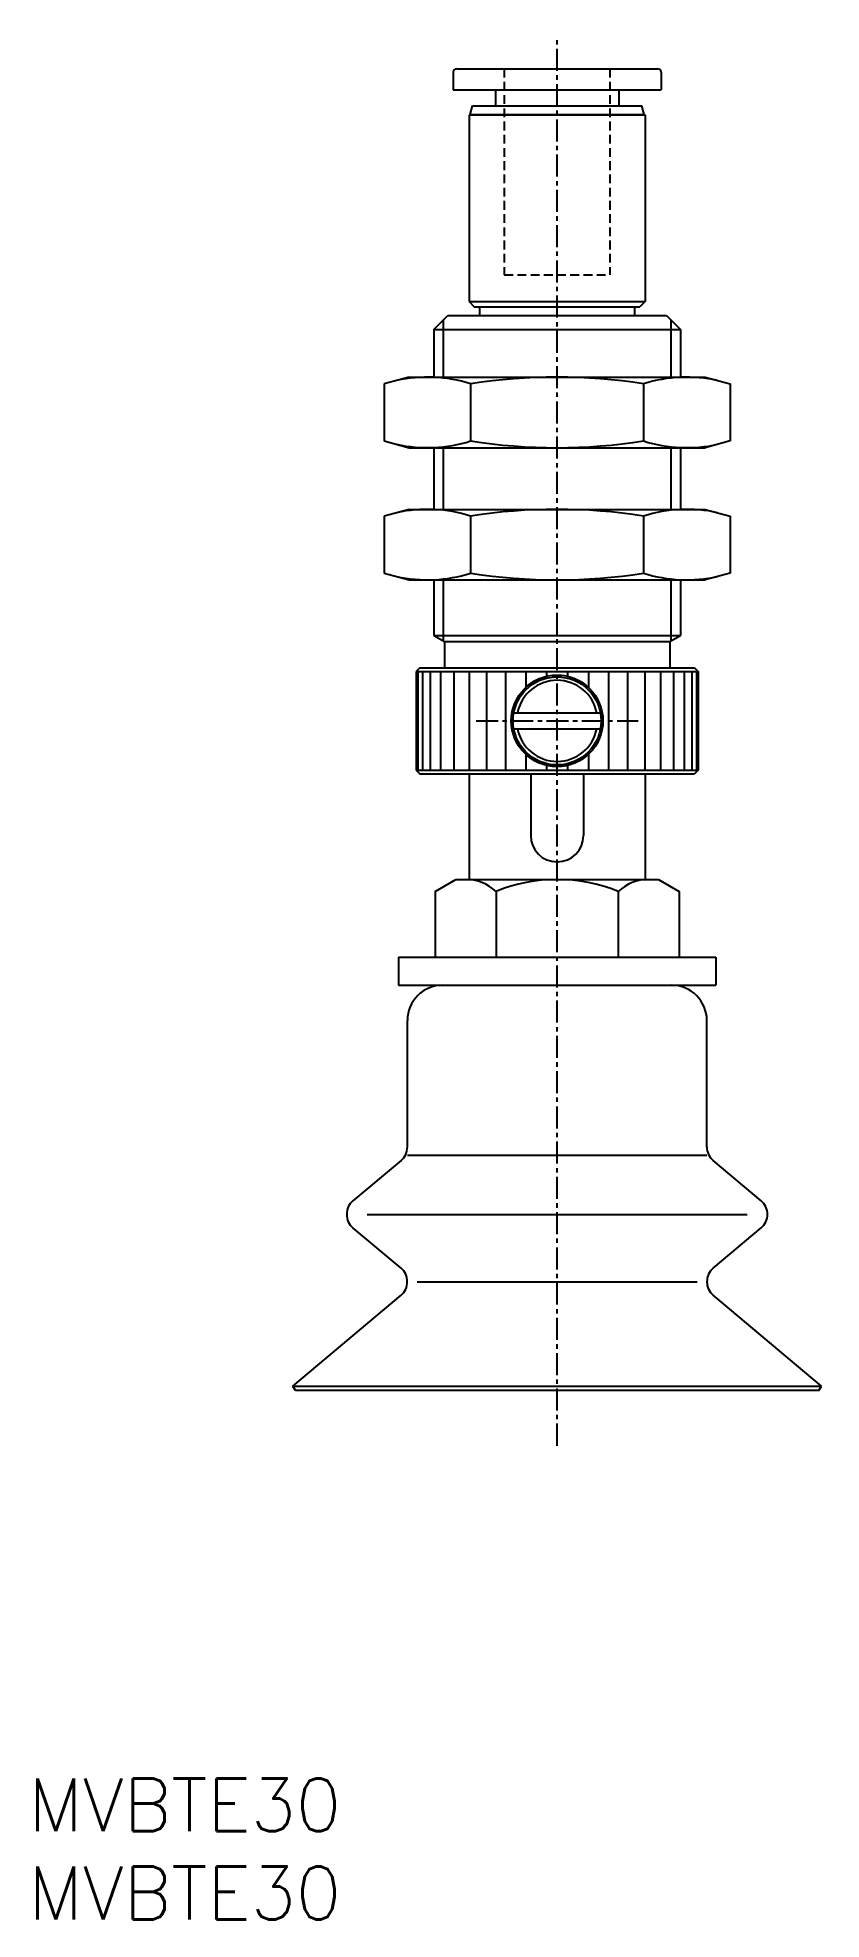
# Model space of a CAD drawing. Extents: x 1 to 45, y 0 to 107.
import ezdxf

# ---------------------------------------------------------------- set-up
doc = ezdxf.new("R2010")
doc.units = 0
doc.linetypes.add('CENTER', pattern=[2, 1.25, -0.25, 0.25, -0.25])
doc.linetypes.add('DASHED', pattern=[0.75, 0.5, -0.25])
doc.layers.get('0').update_dxf_attribs({"linetype": 'CONTINUOUS'})
doc.layers.add('CENTER', color=1, linetype='CENTER')
doc.styles.get("Standard").update_dxf_attribs({"font": 'txt.shx'})

# ---------------------------------------------------------------- blocks, each defined once
blk = doc.blocks.new('*U9')
at = {"color": 7, "linetype": 'CONTINUOUS'}
blk.add_text('MVBTE30', height=3, dxfattribs=at).set_placement((0, 0))
blk = doc.blocks.new('*U10')
at = {"color": 7, "linetype": 'CONTINUOUS'}
blk.add_text('MVBTE30', height=3, dxfattribs=at).set_placement((0, 5))

msp = doc.modelspace()

# ---------------------------------------------------------------- linework, layer by layer
at = {"color": 7, "linetype": 'CONTINUOUS'}
for p, q in [((24.10002, 104.799996), (24.10002, 103.800006)), ((24.30002, 104.999996), (35.7, 104.999996)), ((35.9, 104.799996), (35.9, 103.800006)), ((24.10002, 103.800006), (35.9, 103.800006)), ((26.50001, 103.800006), (26.50001, 102.900006)), ((33.50001, 103.800006), (33.50001, 102.900006)), ((25.06603, 102.400006), (25.20001, 102.900006)), ((25.20002, 102.900006), (34.8, 102.900006)), ((34.93398, 102.400006), (34.8, 102.900006)), ((25.06602, 102.400006), (25, 102.361886)), ((25.00001, 102.361896), (25.00001, 91.800006)), ((35.00001, 102.361896), (25.00001, 102.361896)), ((25.06605, 102.400006), (34.93397, 102.400006)), ((34.93399, 102.400006), (35.00001, 102.361886)), ((35.00001, 102.361896), (35.00001, 91.800006)), ((23.00001, 90.199996), (23.80002, 91.000006)), ((23.80002, 91.000006), (36.2, 91.000006)), ((25.00001, 91.800006), (35.00001, 91.800006)), ((25.00002, 91.800016), (25.30002, 91.500006)), ((25.3, 91.500006), (34.70002, 91.500006)), ((25.60002, 91.500006), (25.60002, 91.000006)), ((34.4, 91.500006), (34.4, 91.000006)), ((35, 91.800006), (34.70001, 91.500016)), ((36.2, 91.000006), (37.00001, 90.199996)), ((23.00001, 90.199996), (23.00001, 87.500006)), ((23.00001, 90.199996), (37.00001, 90.199996)), ((23.54151, 90.741506), (23.54151, 87.500006)), ((36.45851, 90.741506), (36.45851, 87.500006)), ((37.00001, 90.199996), (37.00001, 87.500006)), ((20.18504, 87.120866), (20.18504, 83.879136)), ((21.60003, 87.500006), (20.18507, 87.120866)), ((21.60002, 87.500006), (38.4, 87.500006)), ((25.09254, 87.120866), (25.09254, 83.879136)), ((34.90748, 87.120866), (34.90748, 83.879136)), ((38.4, 87.500016), (39.81496, 87.120876)), ((39.81498, 87.120866), (39.81498, 83.879136)), ((20.18506, 83.879136), (21.6, 83.500006)), ((21.60002, 83.500006), (38.4, 83.500006)), ((23.00001, 83.500006), (23.00001, 80.000016)), ((23.54151, 83.500006), (23.54151, 80.000016)), ((36.45851, 83.500006), (36.45851, 80.000016)), ((37.00001, 83.500006), (37.00001, 80.000016)), ((39.81497, 83.879146), (38.40001, 83.500006)), ((20.18504, 79.620876), (20.18504, 76.379146)), ((21.60002, 80.000016), (20.18506, 79.620876)), ((21.60002, 80.000016), (38.4, 80.000016)), ((25.09254, 79.620876), (25.09254, 76.379146)), ((34.90748, 79.620876), (34.90748, 76.379146)), ((38.4, 80.000006), (39.81496, 79.620866)), ((39.81498, 79.620876), (39.81498, 76.379146)), ((20.18504, 76.379136), (21.6, 75.999996)), ((21.60002, 76.000016), (38.4, 76.000016)), ((23.00001, 76.000016), (23.00001, 72.846416)), ((23.54151, 76.000016), (23.54151, 72.533776)), ((36.45851, 76.000016), (36.45851, 72.533776)), ((37.00001, 76.000016), (37.00001, 72.846416)), ((39.81497, 76.379146), (38.40001, 76.000006)), ((23.00001, 72.846416), (37.00001, 72.846416)), ((23.00001, 72.846416), (23.60002, 72.500006)), ((36.40001, 72.500016), (37, 72.846416)), ((23.60002, 72.500006), (23.60002, 71.000006)), ((23.60002, 72.500006), (36.4, 72.500006)), ((36.4, 72.500006), (36.4, 71.000006)), ((22.20001, 71.000006), (22.00001, 70.800016)), ((22.00001, 70.800006), (38.00001, 70.800006)), ((22.00001, 70.800006), (22.00001, 65.200008)), ((22.08937, 70.800006), (22.08937, 65.200008)), ((22.20002, 71.000006), (37.8, 71.000006)), ((22.35542, 70.800006), (22.35542, 65.200008)), ((22.79225, 70.800006), (22.79225, 65.200008)), ((23.39009, 70.800006), (23.39009, 65.200008)), ((24.1356, 70.800006), (24.1356, 65.200008)), ((25.01209, 70.800006), (25.01209, 65.200008)), ((26.00001, 70.800006), (26.00001, 65.200008)), ((27.07728, 70.800006), (27.07728, 65.200008)), ((28.21983, 70.800006), (28.21983, 69.895)), ((29.40217, 70.800006), (29.40217, 70.530336)), ((30.59785, 70.800006), (30.59785, 70.530336)), ((31.78019, 70.800006), (31.78019, 69.895)), ((32.92274, 70.800006), (32.92274, 65.200008)), ((34.00001, 70.800006), (34.00001, 65.200008)), ((34.98793, 70.800006), (34.98793, 65.200008)), ((35.86442, 70.800006), (35.86442, 65.200008)), ((36.60993, 70.800006), (36.60993, 65.200008)), ((37.20777, 70.800006), (37.20777, 65.200008)), ((37.6446, 70.800006), (37.6446, 65.200008)), ((37.80001, 71.000006), (38.00001, 70.800006)), ((37.91065, 70.800006), (37.91065, 65.200008)), ((38.00001, 70.800006), (38.00001, 65.200008)), ((27.54084, 68.450008), (32.45918, 68.450008)), ((27.54084, 67.550007), (32.45918, 67.550007)), ((22, 65.200012), (22.20001, 65.000004)), ((22.00001, 65.200008), (38.00001, 65.200008)), ((28.21983, 66.105015), (28.21983, 65.200008)), ((29.40217, 65.469677), (29.40217, 65.200008)), ((30.59785, 65.469677), (30.59785, 65.200008)), ((31.78019, 66.105015), (31.78019, 65.200008)), ((38.00001, 65.200016), (37.8, 65.000007)), ((22.20002, 65.000004), (37.8, 65.000004)), ((25.00001, 65.000004), (25.00001, 59.000004)), ((28.50001, 65.000004), (28.50001, 61.500004)), ((31.50001, 65.000004), (31.50001, 61.500004)), ((35.00001, 65.000004), (35.00001, 59.000004)), ((23.0718, 58.319765), (24.25001, 59.000002)), ((24.25001, 59.000004), (35.75001, 59.000004)), ((35.75001, 59.000007), (36.92821, 58.319771)), ((23.07182, 58.319774), (23.07182, 54.60001)), ((26.5359, 58.319774), (26.5359, 54.60001)), ((33.46412, 58.319774), (33.46412, 54.60001)), ((36.9282, 58.319774), (36.9282, 54.60001)), ((21.00001, 54.60001), (21.00001, 53.000004)), ((21.00001, 54.60001), (39.00001, 54.60001)), ((39.00001, 54.60001), (39.00001, 53.000004)), ((21.00001, 53.000004), (39.00001, 53.000004)), ((21.50001, 43.822712), (21.50001, 51.000004)), ((38.50001, 43.822712), (38.50001, 51.000004)), ((21.14279, 43.056673), (18.41294, 40.766055)), ((21.50001, 43.356403), (38.50001, 43.356403)), ((41.58707, 40.766045), (38.85722, 43.056662)), ((19.2113, 40), (40.78871, 40)), ((21.14091, 36.944924), (18.41294, 39.233962)), ((38.8591, 36.944931), (41.58707, 39.23397)), ((14.999998, 30.259995), (21.14091, 35.412845)), ((22.05384, 36.178879), (37.94616, 36.178879)), ((45.000002, 30.259995), (38.8591, 35.412827)), ((15.15011, 30.000006), (14.999998, 30.259995)), ((14.999998, 30.259995), (45.000002, 30.259995)), ((44.84989, 30), (15.15011, 30)), ((44.84989, 29.999996), (45.000002, 30.259995))]:
    msp.add_line(p, q, dxfattribs=at)
at = {"color": 3, "linetype": 'DASHED'}
for p, q in [((27.00001, 104.999996), (27.00001, 93.300006)), ((33.00001, 104.999996), (33.00001, 93.300006)), ((27.00001, 93.300006), (33.00001, 93.300006))]:
    msp.add_line(p, q, dxfattribs=at)
at = {"color": 7, "linetype": 'CONTINUOUS'}
for radius in [2.6, 2.5]:
    msp.add_circle((30.00001, 68.000004), radius, dxfattribs=at)
for centre, radius, start, end in [((24.30002, 104.799996), 0.2, 90, 180), ((35.7, 104.799996), 0.2, 0, 90), ((22.6388, 79.370236), 8.129772, 72.432975, 102.43233), ((30.00001, 55.549625), 31.950384, 81.164565, 98.835427), ((37.36122, 79.370236), 8.129772, 77.567111, 107.56703), ((22.6388, 91.629776), 8.129772, 257.56714, 287.56703), ((30.00001, 115.450396), 31.950384, 261.16457, 278.83543), ((37.36122, 91.629776), 8.129772, 252.43297, 282.43221), ((22.6388, 71.870236), 8.129772, 72.432975, 102.43233), ((30.00001, 48.049625), 31.950384, 81.164565, 98.835427), ((37.36122, 71.870236), 8.129772, 77.567111, 107.56703), ((22.6388, 84.129776), 8.129772, 257.56714, 287.56703), ((30.00001, 107.950396), 31.950384, 261.16457, 278.83543), ((37.36122, 84.129776), 8.129772, 252.43297, 282.43221), ((30.00001, 68.000004), 2.3, 11.282843, 168.71716), ((30.00001, 68.000004), 2.3, 191.28284, 348.71716), ((30.00001, 61.500004), 1.5, 180, 0), ((24.80384, 56.454769), 2.545235, 47.116718, 90), ((30.00001, 49.83942), 9.160586, 67.780688, 112.21931), ((35.19618, 56.454769), 2.545235, 90, 132.88328), ((23.50001, 51.000004), 2, 90, 180), ((36.50001, 51.000004), 2, 0, 90), ((20.50001, 43.822712), 1, 310.00001, 0), ((39.50001, 43.822712), 1, 180, 230.00003), ((19.05572, 40), 1, 130.00001, 229.99999), ((40.94428, 40), 1, 310.00001, 49.999992), ((20.49812, 36.178879), 1, 310.00001, 49.999992), ((39.50189, 36.178879), 1, 130.00001, 229.99999)]:
    msp.add_arc(centre, radius, start, end, dxfattribs=at)
at = {"layer": 'CENTER', "color": 1, "linetype": 'CENTER'}
for p, q in [((30.00001, 26.876335), (30.00001, 106.764236)), ((25.4, 68.000004), (34.60002, 68.000004))]:
    msp.add_line(p, q, dxfattribs=at)

# ---------------------------------------------------------------- block references
at = {"color": 7, "linetype": 'CONTINUOUS'}
for name in ['*U10', '*U9']:
    msp.add_blockref(name, (0, 0), dxfattribs=at)

doc.saveas('drawing.dxf')
